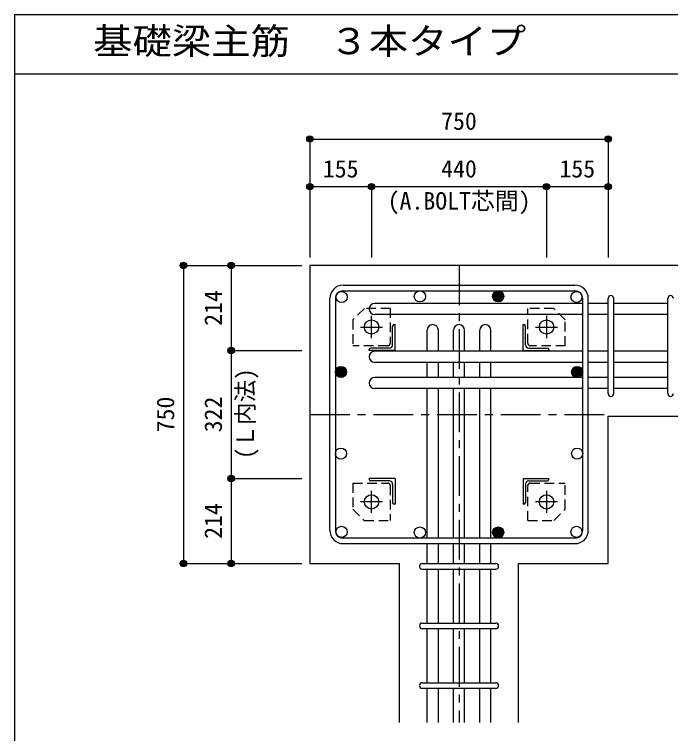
# Model space of a CAD drawing. Units: millimetres at full size, sheet at 1:20. Extents: x -3982 to 3969, y -2797 to 2801.
# Drawn here: x -3982 to -2332, y 991 to 2801 of the extents above; entities that cross this region are included whole.
import ezdxf
from ezdxf.enums import TextEntityAlignment as Align

# ---------------------------------------------------------------- set-up
doc = ezdxf.new("R2010")
doc.units = ezdxf.units.MM
doc.header["$LTSCALE"] = 20
doc.header["$PDMODE"] = 32
doc.header["$PDSIZE"] = 10
doc.linetypes.add('CHAIN1', pattern=[8, 5, -1, 1, -1])
doc.linetypes.add('DASHED1', pattern=[1.8, 1.2, -0.6])
for name, color, linetype in [('6-1_躯体線', 2, 'Continuous'), ('6-2_A.Bolt_', 4, 'Continuous'), ('6-3_柱型主筋', 4, 'Continuous'), ('6-4_フープ', 7, 'Continuous'), ('6-5_梁主筋', 7, 'Continuous'), ('6-6_S.T.P.', 7, 'Continuous'), ('6-7_文字', 7, 'Continuous'), ('6-9_プレート', 4, 'DASHED1'), ('6-D_寸法', 4, 'Continuous'), ('F-0_枠', 6, 'Continuous')]:
    doc.layers.add(name, color=color, linetype=linetype)
doc.styles.add('ＭＳ ゴシック', font='')
doc.styles.get('ＭＳ ゴシック').set_extended_font_data('MS Gothic')

msp = doc.modelspace()

# ---------------------------------------------------------------- linework, layer by layer
at = {"layer": '6-1_躯体線'}
for p, q in [((-2088.87, 2169.12), (-3238.87, 2169.12)), ((-3238.87, 2169.12), (-3238.87, 1419.12)), ((-2488.87, 1789.62), (-2088.87, 1789.62)), ((-2488.87, 1419.12), (-2488.87, 1789.62)), ((-3238.87, 1419.12), (-3013.37, 1419.12)), ((-3013.37, 1019.12), (-3013.37, 1419.12)), ((-2714.37, 1019.12), (-2714.37, 1419.12)), ((-2714.37, 1419.12), (-2488.87, 1419.12))]:
    msp.add_line(p, q, dxfattribs=at)
at = {"layer": '6-2_A.Bolt_', "linetype": 'CHAIN1'}
for p, q in [((-3083.87, 1986.42), (-3083.87, 2041.92)), ((-2643.87, 2041.92), (-2643.87, 1986.42)), ((-3111.67, 2014.12), (-3056.17, 2014.12)), ((-2671.57, 2014.12), (-2616.07, 2014.12)), ((-3083.87, 1546.32), (-3083.87, 1601.82)), ((-2643.87, 1601.82), (-2643.87, 1546.32)), ((-3056.17, 1574.12), (-3111.67, 1574.12)), ((-2616.07, 1574.12), (-2671.57, 1574.12))]:
    msp.add_line(p, q, dxfattribs=at)
at = {"layer": '6-2_A.Bolt_'}
for p, q in [((-3030.87, 1969.62), (-3030.87, 2016.12)), ((-3026.87, 2020.12), (-3024.87, 2020.12)), ((-3024.87, 1955.12), (-3024.87, 2020.12)), ((-2702.87, 2020.12), (-2700.87, 2020.12)), ((-2702.87, 1955.12), (-2702.87, 2020.12)), ((-2696.87, 1969.62), (-2696.87, 2016.12)), ((-3089.87, 1955.12), (-3089.87, 1957.12)), ((-3024.87, 1955.12), (-3089.87, 1955.12)), ((-3039.37, 1961.12), (-3085.87, 1961.12)), ((-2702.87, 1955.12), (-2637.87, 1955.12)), ((-2688.37, 1961.12), (-2641.87, 1961.12)), ((-2637.87, 1957.12), (-2637.87, 1955.12)), ((-3024.87, 1633.12), (-3089.87, 1633.12)), ((-3089.87, 1631.12), (-3089.87, 1633.12)), ((-3024.87, 1633.12), (-3024.87, 1568.12)), ((-2702.87, 1633.12), (-2637.87, 1633.12)), ((-2702.87, 1633.12), (-2702.87, 1568.12)), ((-2637.87, 1633.12), (-2637.87, 1631.12)), ((-3039.37, 1627.12), (-3085.87, 1627.12)), ((-3030.87, 1618.62), (-3030.87, 1572.12)), ((-2696.87, 1618.62), (-2696.87, 1572.12)), ((-2688.37, 1627.12), (-2641.87, 1627.12)), ((-3024.87, 1568.12), (-3026.87, 1568.12)), ((-2700.87, 1568.12), (-2702.87, 1568.12))]:
    msp.add_line(p, q, dxfattribs=at)
at = {"layer": '6-2_A.Bolt_', "color": 3}
for centre in [(-3083.87, 2014.12), (-2643.87, 2014.12), (-3083.87, 1574.12), (-2643.87, 1574.12)]:
    msp.add_circle(centre, 18, dxfattribs=at)
at = {"layer": '6-2_A.Bolt_'}
for centre, radius, start, end in [((-3026.87, 2016.12), 4, 90, 180), ((-2700.87, 2016.12), 4, 0, 90), ((-3085.87, 1957.12), 4, 90, 180), ((-3039.37, 1969.62), 8.5, 270, 0), ((-2688.37, 1969.62), 8.5, 180, 270), ((-2641.87, 1957.12), 4, 0, 90), ((-3085.87, 1631.12), 4, 180, 270), ((-2641.87, 1631.12), 4, 270, 0), ((-3039.37, 1618.62), 8.5, 0, 90), ((-2688.37, 1618.62), 8.5, 90, 180), ((-3026.87, 1572.12), 4, 180, 270), ((-2700.87, 1572.12), 4, 270, 0)]:
    msp.add_arc(centre, radius, start, end, dxfattribs=at)
at = {"layer": '6-3_柱型主筋', "color": 3}
for centre in [(-3159.26, 2089.51), (-2962.33, 2091.12), (-2765.4, 2091.12), (-2568.48, 2089.51), (-3160.87, 1901.12), (-2566.87, 1901.12), (-3160.87, 1695.66), (-2566.87, 1695.66), (-3159.26, 1498.74), (-2962.33, 1497.12), (-2765.4, 1497.12), (-2568.48, 1498.74)]:
    msp.add_circle(centre, 14, dxfattribs=at)
at = {"layer": '6-3_柱型主筋'}
for centre, radius in [((-2765.4, 2091.12), 14), ((-2765.4, 2091.12), 12.6), ((-2765.4, 2091.12), 11.2), ((-2765.4, 2091.12), 9.8), ((-2765.4, 2091.12), 8.4), ((-2765.4, 2091.12), 7), ((-2765.4, 2091.12), 5.6), ((-2765.4, 2091.12), 4.2), ((-2765.4, 2091.12), 2.8), ((-2765.4, 2091.12), 1.4), ((-3160.87, 1901.12), 14), ((-3160.87, 1901.12), 12.6), ((-3160.87, 1901.12), 11.2), ((-3160.87, 1901.12), 9.8), ((-3160.87, 1901.12), 8.4), ((-3160.87, 1901.12), 7), ((-3160.87, 1901.12), 5.6), ((-3160.87, 1901.12), 4.2), ((-3160.87, 1901.12), 2.8), ((-3160.87, 1901.12), 1.4), ((-2566.87, 1901.12), 14), ((-2566.87, 1901.12), 12.6), ((-2566.87, 1901.12), 11.2), ((-2566.87, 1901.12), 9.8), ((-2566.87, 1901.12), 8.4), ((-2566.87, 1901.12), 7), ((-2566.87, 1901.12), 5.6), ((-2566.87, 1901.12), 4.2), ((-2566.87, 1901.12), 2.8), ((-2566.87, 1901.12), 1.4), ((-2765.4, 1497.12), 14), ((-2765.4, 1497.12), 12.6), ((-2765.4, 1497.12), 11.2), ((-2765.4, 1497.12), 9.8), ((-2765.4, 1497.12), 8.4), ((-2765.4, 1497.12), 7), ((-2765.4, 1497.12), 5.6), ((-2765.4, 1497.12), 4.2), ((-2765.4, 1497.12), 2.8), ((-2765.4, 1497.12), 1.4)]:
    msp.add_circle(centre, radius, dxfattribs=at)
at = {"layer": '6-4_フープ'}
for p, q in [((-3155.37, 2119.12), (-2572.37, 2119.12)), ((-3155.37, 2105.12), (-2572.37, 2105.12)), ((-3188.87, 1502.62), (-3188.87, 2085.62)), ((-3174.87, 2085.62), (-3174.87, 1502.62)), ((-2552.87, 1502.62), (-2552.87, 2085.62)), ((-2538.87, 1502.62), (-2538.87, 2085.62)), ((-2572.37, 1483.12), (-3155.37, 1483.12)), ((-3155.37, 1469.12), (-2572.37, 1469.12))]:
    msp.add_line(p, q, dxfattribs=at)
for centre, radius, start, end in [((-3155.37, 2085.62), 33.5, 90, 180), ((-2572.37, 2085.62), 33.5, 0, 90), ((-3155.37, 2085.62), 19.5, 90, 180), ((-2572.37, 2085.62), 19.5, 0, 90), ((-3155.37, 1502.62), 33.5, 180, 270), ((-3155.37, 1502.62), 19.5, 180, 270), ((-2572.37, 1502.62), 33.5, 270, 0), ((-2572.37, 1502.62), 19.5, 270, 0)]:
    msp.add_arc(centre, radius, start, end, dxfattribs=at)
at = {"layer": '6-5_梁主筋', "color": 4}
for p, q in [((-3083.87, 2367.15), (-3238.87, 2367.15)), ((-3238.87, 2367.15), (-3238.87, 2189.12)), ((-2643.87, 2367.15), (-3083.87, 2367.15)), ((-3083.87, 2367.15), (-3083.87, 2189.12)), ((-2488.87, 2367.15), (-2643.87, 2367.15)), ((-2643.87, 2367.15), (-2643.87, 2189.12)), ((-2488.87, 2367.15), (-2488.87, 2189.12)), ((-3436.89, 2169.12), (-3436.89, 1955.12)), ((-3436.89, 2169.12), (-3258.87, 2169.12)), ((-3436.89, 1955.12), (-3258.87, 1955.12)), ((-3436.89, 1955.12), (-3436.89, 1633.12)), ((-3436.89, 1633.12), (-3258.87, 1633.12)), ((-3436.89, 1633.12), (-3436.89, 1419.12)), ((-3436.89, 1419.12), (-3258.87, 1419.12))]:
    msp.add_line(p, q, dxfattribs=at)
at = {"layer": '6-5_梁主筋'}
for p, q in [((-2552.87, 2073.51), (-3075.87, 2073.51)), ((-2488.87, 2073.51), (-2538.87, 2073.51)), ((-2338.87, 2073.51), (-2474.87, 2073.51)), ((-2552.87, 2045.51), (-3075.87, 2045.51)), ((-2488.87, 2045.51), (-2538.87, 2045.51)), ((-2338.87, 2045.51), (-2474.87, 2045.51)), ((-2943.87, 1953.12), (-2943.87, 2006.12)), ((-2915.87, 1953.12), (-2915.87, 2006.12)), ((-2877.87, 1953.12), (-2877.87, 2006.12)), ((-2849.87, 1953.12), (-2849.87, 2006.12)), ((-2811.87, 1953.12), (-2811.87, 2006.12)), ((-2783.87, 1953.12), (-2783.87, 2006.12)), ((-2552.87, 1953.12), (-3075.87, 1953.12)), ((-2488.87, 1953.12), (-2538.87, 1953.12)), ((-2338.87, 1953.12), (-2474.87, 1953.12)), ((-2552.87, 1925.12), (-3075.87, 1925.12)), ((-2943.87, 1887.12), (-2943.87, 1925.12)), ((-2915.87, 1887.12), (-2915.87, 1925.12)), ((-2877.87, 1887.12), (-2877.87, 1925.12)), ((-2849.87, 1887.12), (-2849.87, 1925.12)), ((-2811.87, 1887.12), (-2811.87, 1925.12)), ((-2783.87, 1887.12), (-2783.87, 1925.12)), ((-2488.87, 1925.12), (-2538.87, 1925.12)), ((-2338.87, 1925.12), (-2474.87, 1925.12)), ((-2552.87, 1887.12), (-3075.87, 1887.12)), ((-2488.87, 1887.12), (-2538.87, 1887.12)), ((-2338.87, 1887.12), (-2474.87, 1887.12)), ((-2552.87, 1859.12), (-3075.87, 1859.12)), ((-2943.87, 1483.12), (-2943.87, 1859.12)), ((-2915.87, 1483.12), (-2915.87, 1859.12)), ((-2877.87, 1483.12), (-2877.87, 1859.12)), ((-2849.87, 1483.12), (-2849.87, 1859.12)), ((-2811.87, 1483.12), (-2811.87, 1859.12)), ((-2783.87, 1483.12), (-2783.87, 1859.12)), ((-2488.87, 1859.12), (-2538.87, 1859.12)), ((-2338.87, 1859.12), (-2474.87, 1859.12)), ((-2943.87, 1419.12), (-2943.87, 1469.12)), ((-2915.87, 1419.12), (-2915.87, 1469.12)), ((-2877.87, 1419.12), (-2877.87, 1469.12)), ((-2849.87, 1419.12), (-2849.87, 1469.12)), ((-2811.87, 1419.12), (-2811.87, 1469.12)), ((-2783.87, 1419.12), (-2783.87, 1469.12)), ((-2943.87, 1269.12), (-2943.87, 1405.12)), ((-2915.87, 1269.12), (-2915.87, 1405.12)), ((-2877.87, 1269.12), (-2877.87, 1405.12)), ((-2849.87, 1269.12), (-2849.87, 1405.12)), ((-2811.87, 1269.12), (-2811.87, 1405.12)), ((-2783.87, 1269.12), (-2783.87, 1405.12)), ((-2943.87, 1119.12), (-2943.87, 1255.12)), ((-2915.87, 1119.12), (-2915.87, 1255.12)), ((-2877.87, 1119.12), (-2877.87, 1255.12)), ((-2849.87, 1119.12), (-2849.87, 1255.12)), ((-2811.87, 1119.12), (-2811.87, 1255.12)), ((-2783.87, 1119.12), (-2783.87, 1255.12)), ((-2943.87, 1019.12), (-2943.87, 1105.12)), ((-2915.87, 1019.12), (-2915.87, 1105.12)), ((-2877.87, 1019.12), (-2877.87, 1105.12)), ((-2849.87, 1019.12), (-2849.87, 1105.12)), ((-2811.87, 1019.12), (-2811.87, 1105.12)), ((-2783.87, 1019.12), (-2783.87, 1105.12))]:
    msp.add_line(p, q, dxfattribs=at)
for centre, start, end in [((-3075.87, 2059.51), 90, 270), ((-2929.87, 2006.12), 0, 180), ((-2863.87, 2006.12), 0, 180), ((-2797.87, 2006.12), 0, 180), ((-3075.87, 1939.12), 90, 270), ((-3075.87, 1873.12), 90, 270)]:
    msp.add_arc(centre, 14, start, end, dxfattribs=at)
for p in [(-3238.87, 2367.15), (-3083.87, 2367.15), (-2643.87, 2367.15), (-2488.87, 2367.15), (-3436.89, 2169.12), (-3436.89, 1955.12), (-3436.89, 1633.12), (-3436.89, 1419.12)]:
    msp.add_point(p, dxfattribs=at)
at = {"layer": '6-6_S.T.P.'}
for p, q in [((-2488.87, 1846.62), (-2488.87, 2086.01)), ((-2474.87, 1846.62), (-2474.87, 2086.01)), ((-2338.87, 1846.62), (-2338.87, 2086.01)), ((-2956.37, 1419.12), (-2771.37, 1419.12)), ((-2956.37, 1405.12), (-2771.37, 1405.12)), ((-2956.37, 1269.12), (-2771.37, 1269.12)), ((-2956.37, 1255.12), (-2771.37, 1255.12)), ((-2956.37, 1119.12), (-2771.37, 1119.12)), ((-2956.37, 1105.12), (-2771.37, 1105.12))]:
    msp.add_line(p, q, dxfattribs=at)
for centre, start, end in [((-2481.87, 2086.01), 0, 180), ((-2481.87, 2086.01), 0, 180), ((-2481.87, 2086.01), 0, 180), ((-2481.87, 2086.01), 0, 180), ((-2331.87, 2086.01), 0, 180), ((-2481.87, 1846.62), 180, 0), ((-2481.87, 1846.62), 180, 0), ((-2481.87, 1846.62), 180, 0), ((-2481.87, 1846.62), 180, 0), ((-2331.87, 1846.62), 180, 0), ((-2956.37, 1412.12), 90, 270), ((-2956.37, 1412.12), 90, 270), ((-2956.37, 1412.12), 90, 270), ((-2956.37, 1412.12), 90, 270), ((-2771.37, 1412.12), 270, 90), ((-2771.37, 1412.12), 270, 90), ((-2771.37, 1412.12), 270, 90), ((-2771.37, 1412.12), 270, 90), ((-2956.37, 1262.12), 90, 270), ((-2771.37, 1262.12), 270, 90), ((-2956.37, 1112.12), 90, 270), ((-2771.37, 1112.12), 270, 90)]:
    msp.add_arc(centre, 7, start, end, dxfattribs=at)
at = {"layer": '6-9_プレート'}
for p, q in [((-3101.87, 2061.12), (-3130.87, 2032.12)), ((-3036.87, 2061.12), (-3101.87, 2061.12)), ((-3036.87, 2061.12), (-3036.87, 1973.12)), ((-2625.87, 2061.12), (-2690.87, 2061.12)), ((-2690.87, 1973.12), (-2690.87, 2061.12)), ((-2596.87, 2032.12), (-2625.87, 2061.12)), ((-3130.87, 2032.12), (-3130.87, 1967.12)), ((-2596.87, 1967.12), (-2596.87, 2032.12)), ((-3042.87, 1967.12), (-3130.87, 1967.12)), ((-2596.87, 1967.12), (-2684.87, 1967.12)), ((-3130.87, 1621.12), (-3042.87, 1621.12)), ((-3130.87, 1621.12), (-3130.87, 1556.12)), ((-3036.87, 1615.13), (-3036.87, 1527.12)), ((-2690.87, 1527.12), (-2690.87, 1615.12)), ((-2684.87, 1621.12), (-2596.87, 1621.12)), ((-2596.87, 1556.12), (-2596.87, 1621.12)), ((-3130.87, 1556.12), (-3101.87, 1527.12)), ((-2625.87, 1527.12), (-2596.87, 1556.12)), ((-3101.87, 1527.12), (-3036.87, 1527.12)), ((-2690.87, 1527.12), (-2625.87, 1527.12))]:
    msp.add_line(p, q, dxfattribs=at)
for centre, start, end in [((-3042.87, 1973.12), 270, 0), ((-2684.87, 1973.12), 180, 270), ((-3042.87, 1615.13), 0, 90), ((-2684.87, 1615.12), 90, 180)]:
    msp.add_arc(centre, 6, start, end, dxfattribs=at)
at = {"layer": '6-D_寸法'}
for p, q in [((-3238.87, 2487.15), (-3238.87, 2367.15)), ((-3238.87, 2487.15), (-2488.87, 2487.15)), ((-3238.87, 2367.15), (-3238.87, 2189.12)), ((-3238.87, 2367.15), (-3238.87, 2189.12)), ((-3238.87, 2367.15), (-3238.87, 2189.12)), ((-2488.87, 2367.15), (-2488.87, 2189.12)), ((-2488.87, 2367.15), (-2488.87, 2189.12)), ((-3556.89, 2169.12), (-3436.89, 2169.12)), ((-3556.89, 2169.12), (-3556.89, 1419.12)), ((-3436.89, 2169.12), (-3258.87, 2169.12)), ((-3436.89, 2169.12), (-3258.87, 2169.12)), ((-3436.89, 2169.12), (-3258.87, 2169.12)), ((-3436.89, 2169.12), (-3258.87, 2169.12)), ((-3436.89, 2169.12), (-3258.87, 2169.12)), ((-3556.89, 1419.12), (-3436.89, 1419.12)), ((-3436.89, 1419.12), (-3258.87, 1419.12)), ((-3436.89, 1419.12), (-3258.87, 1419.12)), ((-3436.89, 1419.12), (-3258.87, 1419.12)), ((-3436.89, 1419.12), (-3258.87, 1419.12)), ((-3436.89, 1419.12), (-3258.87, 1419.12))]:
    msp.add_line(p, q, dxfattribs=at)
at = {"layer": '6-D_寸法', "linetype": 'CHAIN1'}
for p, q in [((-2863.87, 2169.12), (-2863.87, 1019.12)), ((-3238.87, 1794.12), (-2488.87, 1794.12))]:
    msp.add_line(p, q, dxfattribs=at)
at = {"layer": '6-D_寸法'}
for points in [[(-3238.87, 2487.15), (-3238.87, 2367.15), (-3238.87, 2189.12)], [(-2488.87, 2487.15), (-2488.87, 2367.15), (-2488.87, 2189.12)], [(-3556.89, 1419.12), (-3436.89, 1419.12), (-3258.87, 1419.12)], [(-3556.89, 1419.12), (-3436.89, 1419.12), (-3258.87, 1419.12)]]:
    msp.add_lwpolyline(points, dxfattribs=at)
for centre, radius in [((-3238.87, 2487.15), 8), ((-3238.87, 2487.15), 7.2), ((-3238.87, 2487.15), 6.4), ((-3238.87, 2487.15), 5.6), ((-3238.87, 2487.15), 4.8), ((-3238.87, 2487.15), 4), ((-3238.87, 2487.15), 3.2), ((-3238.87, 2487.15), 2.4), ((-3238.87, 2487.15), 1.6), ((-3238.87, 2487.15), 0.8), ((-2488.87, 2487.15), 8), ((-2488.87, 2487.15), 7.2), ((-2488.87, 2487.15), 6.4), ((-2488.87, 2487.15), 5.6), ((-2488.87, 2487.15), 4.8), ((-2488.87, 2487.15), 4), ((-2488.87, 2487.15), 3.2), ((-2488.87, 2487.15), 2.4), ((-2488.87, 2487.15), 1.6), ((-2488.87, 2487.15), 0.8), ((-3238.87, 2367.15), 8), ((-3238.87, 2367.15), 7.2), ((-3238.87, 2367.15), 6.4), ((-3238.87, 2367.15), 5.6), ((-3238.87, 2367.15), 4.8), ((-3238.87, 2367.15), 4), ((-3083.87, 2367.15), 8), ((-3083.87, 2367.15), 7.2), ((-3083.87, 2367.15), 6.4), ((-3083.87, 2367.15), 5.6), ((-3083.87, 2367.15), 4.8), ((-3083.87, 2367.15), 4), ((-2643.87, 2367.15), 8), ((-2643.87, 2367.15), 7.2), ((-2643.87, 2367.15), 6.4), ((-2643.87, 2367.15), 5.6), ((-2643.87, 2367.15), 4.8), ((-2643.87, 2367.15), 4), ((-2488.87, 2367.15), 8), ((-2488.87, 2367.15), 7.2), ((-2488.87, 2367.15), 6.4), ((-2488.87, 2367.15), 5.6), ((-2488.87, 2367.15), 4.8), ((-2488.87, 2367.15), 4), ((-3238.87, 2367.15), 3.2), ((-3238.87, 2367.15), 2.4), ((-3238.87, 2367.15), 1.6), ((-3238.87, 2367.15), 0.8), ((-3083.87, 2367.15), 3.2), ((-3083.87, 2367.15), 2.4), ((-3083.87, 2367.15), 1.6), ((-3083.87, 2367.15), 0.8), ((-2643.87, 2367.15), 3.2), ((-2643.87, 2367.15), 2.4), ((-2643.87, 2367.15), 1.6), ((-2643.87, 2367.15), 0.8), ((-2488.87, 2367.15), 3.2), ((-2488.87, 2367.15), 2.4), ((-2488.87, 2367.15), 1.6), ((-2488.87, 2367.15), 0.8), ((-3556.89, 2169.12), 8), ((-3556.89, 2169.12), 7.2), ((-3556.89, 2169.12), 6.4), ((-3556.89, 2169.12), 5.6), ((-3556.89, 2169.12), 4.8), ((-3556.89, 2169.12), 4), ((-3556.89, 2169.12), 3.2), ((-3436.89, 2169.12), 8), ((-3436.89, 2169.12), 7.2), ((-3436.89, 2169.12), 6.4), ((-3436.89, 2169.12), 5.6), ((-3436.89, 2169.12), 4.8), ((-3436.89, 2169.12), 4), ((-3436.89, 2169.12), 3.2), ((-3556.89, 2169.12), 2.4), ((-3556.89, 2169.12), 1.6), ((-3556.89, 2169.12), 0.8), ((-3436.89, 2169.12), 2.4), ((-3436.89, 2169.12), 1.6), ((-3436.89, 2169.12), 0.8), ((-3436.89, 1955.12), 8), ((-3436.89, 1955.12), 7.2), ((-3436.89, 1955.12), 6.4), ((-3436.89, 1955.12), 5.6), ((-3436.89, 1955.12), 4.8), ((-3436.89, 1955.12), 4), ((-3436.89, 1955.12), 3.2), ((-3436.89, 1955.12), 2.4), ((-3436.89, 1955.12), 1.6), ((-3436.89, 1955.12), 0.8), ((-3436.89, 1633.12), 8), ((-3436.89, 1633.12), 7.2), ((-3436.89, 1633.12), 6.4), ((-3436.89, 1633.12), 5.6), ((-3436.89, 1633.12), 4.8), ((-3436.89, 1633.12), 4), ((-3436.89, 1633.12), 3.2), ((-3436.89, 1633.12), 2.4), ((-3436.89, 1633.12), 1.6), ((-3436.89, 1633.12), 0.8), ((-3556.89, 1419.12), 8), ((-3556.89, 1419.12), 7.2), ((-3556.89, 1419.12), 6.4), ((-3556.89, 1419.12), 5.6), ((-3556.89, 1419.12), 4.8), ((-3556.89, 1419.12), 4), ((-3556.89, 1419.12), 3.2), ((-3556.89, 1419.12), 2.4), ((-3556.89, 1419.12), 1.6), ((-3556.89, 1419.12), 0.8), ((-3436.89, 1419.12), 8), ((-3436.89, 1419.12), 7.2), ((-3436.89, 1419.12), 6.4), ((-3436.89, 1419.12), 5.6), ((-3436.89, 1419.12), 4.8), ((-3436.89, 1419.12), 4), ((-3436.89, 1419.12), 3.2), ((-3436.89, 1419.12), 2.4), ((-3436.89, 1419.12), 1.6), ((-3436.89, 1419.12), 0.8)]:
    msp.add_circle(centre, radius, dxfattribs=at)
at = {"layer": '6-D_寸法', "color": 7}
for p in [(-3238.87, 2487.15), (-2488.87, 2487.15), (-3238.87, 2367.15), (-3083.87, 2367.15), (-2643.87, 2367.15), (-2488.87, 2367.15), (-3556.89, 2169.12), (-3436.89, 2169.12), (-3436.89, 1955.12), (-3436.89, 1633.12), (-3556.89, 1419.12), (-3436.89, 1419.12)]:
    msp.add_point(p, dxfattribs=at)
at = {"layer": 'F-0_枠'}
for q in [(3969.4, 2800.77), (-3981.92, -2796.83)]:
    msp.add_line((-3981.92, 2800.77), q, dxfattribs=at)
at = {"layer": 'F-0_枠', "color": 2}
msp.add_line((-3981.92, 2650.77), (2482.4, 2650.77), dxfattribs=at)

# ---------------------------------------------------------------- texts
at = {"layer": '6-5_梁主筋', "color": 4, "style": 'ＭＳ ゴシック'}
for s, p in [('155', (-3206.37, 2377.15)), ('440', (-2908.87, 2377.15)), ('155', (-2611.37, 2377.15))]:
    msp.add_text(s, height=43.99, dxfattribs=at).set_placement(p, align=Align.BOTTOM_LEFT)
for s, p in [('214', (-3446.89, 2017.12)), ('322', (-3446.89, 1749.12)), ('214', (-3446.89, 1481.12))]:
    msp.add_text(s, height=43.99, rotation=90, dxfattribs=at).set_placement(p, align=Align.BOTTOM_LEFT)
at = {"layer": '6-7_文字', "color": 2, "style": 'ＭＳ ゴシック', "width": 1.1}
msp.add_text('\u3000\u3000基礎梁主筋\u3000３本タイプ', height=65.98, dxfattribs=at).set_placement((-3981.92, 2680.77), align=Align.BOTTOM_LEFT)
at = {"layer": '6-7_文字', "color": 4, "style": 'ＭＳ ゴシック'}
msp.add_text('(A.BOLT芯間)', height=43.99, dxfattribs=at).set_placement((-3043.34, 2296.37), align=Align.BOTTOM_LEFT)
at = {"layer": '6-D_寸法', "style": 'ＭＳ ゴシック'}
msp.add_text('750', height=43.99, dxfattribs=at).set_placement((-2908.87, 2497.15), align=Align.BOTTOM_LEFT)
at = {"layer": '6-D_寸法', "style": 'ＭＳ ゴシック', "width": 0.95}
msp.add_text('(Ｌ内法)', height=43.99, rotation=90, dxfattribs=at).set_placement((-3366.41, 1682.02), align=Align.BOTTOM_LEFT)
at = {"layer": '6-D_寸法', "style": 'ＭＳ ゴシック'}
msp.add_text('750', height=43.99, rotation=90, dxfattribs=at).set_placement((-3566.89, 1749.12), align=Align.BOTTOM_LEFT)

doc.saveas('drawing.dxf')
